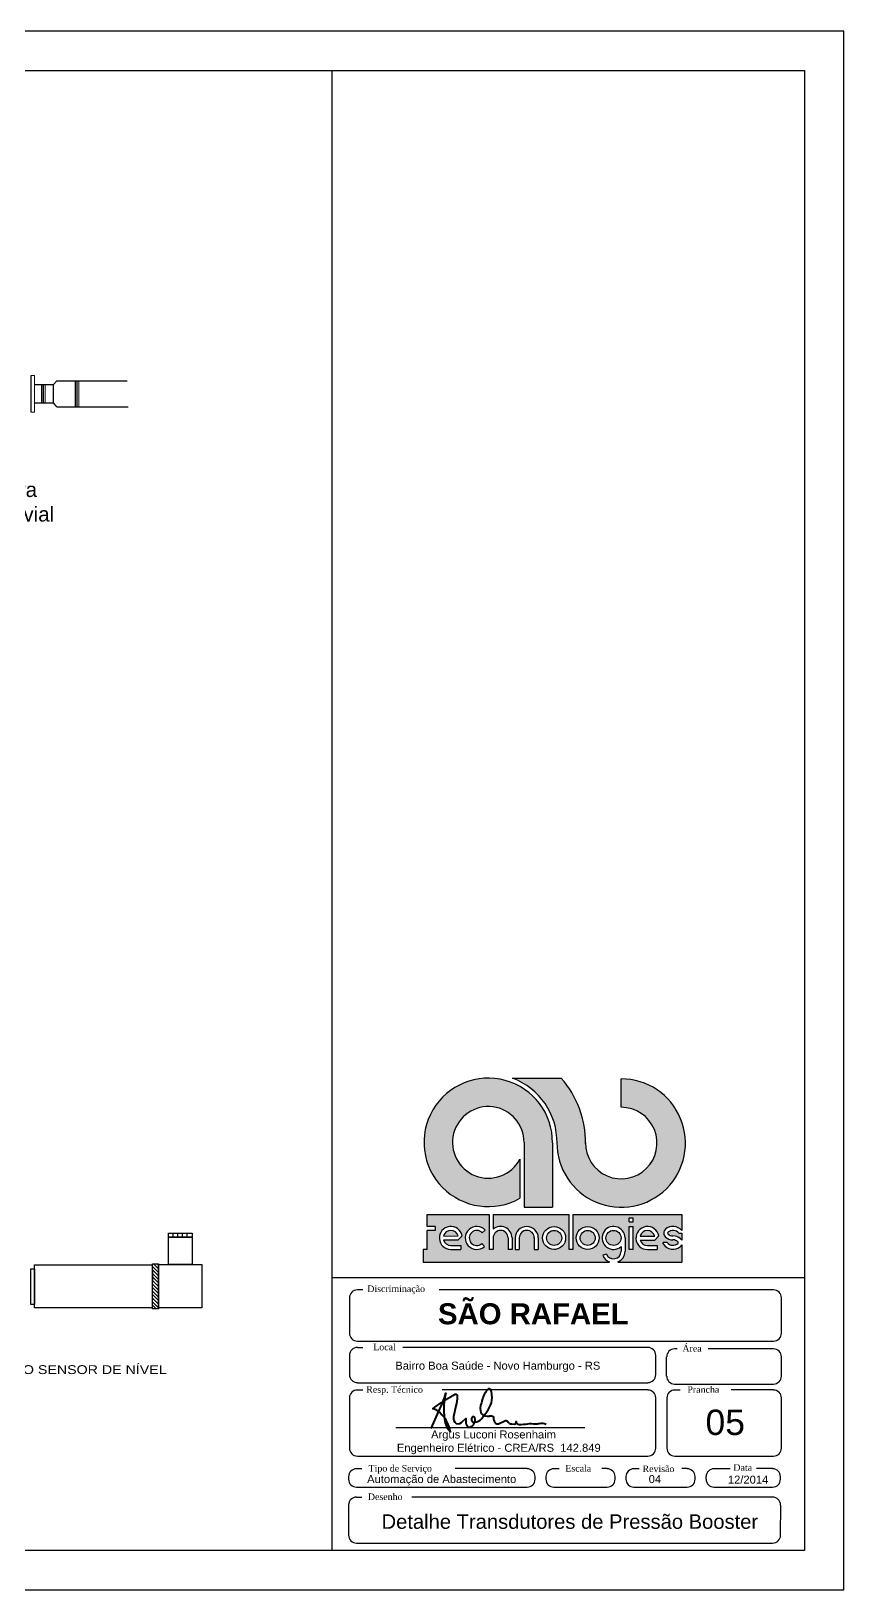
# Model space of a CAD drawing. Header units: millimetres. Extents: x 100 to 940, y 100 to 694.
# Drawn here: x 630 to 940, y 100 to 694 of the extents above; entities that cross this region are included whole.
import ezdxf

# ---------------------------------------------------------------- set-up
doc = ezdxf.new("R2010")
doc.units = ezdxf.units.MM
doc.layers.add('BAR-PECAS', color=4, linetype='Continuous', lineweight=13)
doc.layers.add('REG120-160', color=4, linetype='Continuous', lineweight=13)
doc.layers.add('SELO', color=3, linetype='Continuous')
doc.styles.add('REGUA120', font='ROMNS850', dxfattribs={"width": 1.2})
doc.styles.get("Standard").update_dxf_attribs({"font": 'arial.ttf'})

msp = doc.modelspace()

# ---------------------------------------------------------------- hatches: boundary and pattern name
h = msp.add_hatch()
h.set_pattern_fill('ANSI31', color=2, scale=0.3, angle=90)
h.set_pattern_definition([(135, (837.9605, -264.0571), (-0.6735192, -0.6735192), [])])
h.paths.add_polyline_path([(678.92, 224.22), (676.63, 224.22), (676.63, 207.12), (678.92, 207.12)])
at = {"layer": 'SELO'}
h = msp.add_hatch(color=0, dxfattribs=at)
h.dxf.hatch_style = 1
h.paths.add_polyline_path([(832.33, 294.98), (813.8, 294.98, -0.314958), (830.72, 270.21, 2.411144), (855.21, 294.7), (855.21, 283.86, -2.45129), (841.58, 270.52, 0.182443)])
h.paths.add_polyline_path([(835.35, 243.04), (806.37, 243.04), (806.37, 237.41, -0.642986), (813.63, 234.09), (813.63, 229.71), (812.12, 229.71), (812.12, 234.09, 1), (806.37, 234.09), (806.37, 229.71), (804.86, 229.71), (804.86, 243.04), (781.24, 243.04), (781.24, 238.48), (784.26, 238.48), (784.26, 236.97), (781.23, 236.97), (781.23, 229.71), (779.69, 229.71), (779.69, 224.92), (850.67, 224.92, -0.214084), (848.15, 227.48), (849.6, 227.91, 0.821242), (855.14, 229.01), (855.14, 230.78, -4.60202), (856.65, 234.09), (856.65, 229.01, -0.309238), (853.85, 224.92), (878.25, 224.92), (878.25, 231.45, -0.100697), (877.78, 230.83, -0.45988), (871.2, 231.81), (871.2, 232.32), (872.69, 232.32, 0.427074), (876.81, 232, 0.410877), (876.82, 232.63, 0.186203), (874.92, 233.36, -0.181325), (872.05, 234.44, -0.458616), (872.04, 237.41, -0.41774), (878.25, 236.93), (878.25, 243.04), (836.89, 243.04), (836.89, 229.71), (835.35, 229.71)])
h.paths.add_polyline_path([(834.02, 234.09, -1), (825.25, 234.09, -1)], flags=16)
h.paths.add_polyline_path([(832.51, 234.09, -1), (826.76, 234.09, -1)], flags=0)
h.paths.add_polyline_path([(846.79, 234.09, -1), (838.03, 234.09, -1)], flags=16)
h.paths.add_polyline_path([(845.28, 234.09, -1), (839.54, 234.09, -1)], flags=0)
h.paths.add_polyline_path([(823.59, 234.09), (823.59, 229.71), (822.08, 229.71), (822.08, 234.09, 1), (816.33, 234.09), (816.33, 229.71), (814.82, 229.71), (814.82, 234.09, -1)], flags=16)
h.paths.add_polyline_path([(858.22, 241.69), (859.76, 241.69), (859.76, 240.17), (858.22, 240.17)], flags=16)
h.paths.add_polyline_path([(858.22, 238.48), (859.76, 238.48), (859.76, 229.67), (858.22, 229.67)], flags=16)
h.paths.add_polyline_path([(869.47, 234.88), (867.94, 233.3), (862.39, 233.3, 0.338023), (865.17, 231.18), (868.91, 231.18), (868.91, 229.67), (865.17, 229.67, -2.123663)], flags=16)
h.paths.add_polyline_path([(862.38, 234.78, -0.767778), (867.94, 234.81)], flags=0)
h.paths.add_polyline_path([(803.38, 237.05), (802.27, 236.02, 2.414214), (802.1, 231.96), (803.12, 230.85, -2.414214)], flags=16)
h.paths.add_polyline_path([(794.59, 234.92), (793.05, 233.34), (787.51, 233.34, 0.338023), (790.28, 231.22), (794.03, 231.22), (794.03, 229.71), (790.28, 229.71, -2.123663)], flags=16)
h.paths.add_polyline_path([(793.05, 234.85), (787.5, 234.82, -0.767778)], flags=0)
h.paths.add_polyline_path([(826.76, 234.09, 1), (832.51, 234.09, 1)], flags=0)
h.paths.add_polyline_path([(845.28, 234.09, 1), (839.54, 234.09, 1)], flags=0)
h.paths.add_polyline_path([(849.39, 234.09, 1), (855.14, 234.09, 1)], flags=17)
h.paths.add_polyline_path([(867.94, 234.81, 0.767778), (862.38, 234.78)], flags=0)
h.paths.add_polyline_path([(874.9, 234.87, -0.181325), (877.77, 233.8, -0.101013), (878.25, 233.18), (878.25, 235.92), (877.13, 235.92, 0.427074), (873.01, 236.24, 0.410877), (873, 235.61, 0.186203)], flags=17)
h.paths.add_polyline_path([(793.05, 234.85, 0.767778), (787.5, 234.82)], flags=0)
h = msp.add_hatch(color=0, dxfattribs=at)
h.dxf.hatch_style = 1
h.paths.add_polyline_path([(816.57, 249.21), (816.57, 264.06, -8.182778), (818.19, 270.43), (818.19, 245.77), (829, 245.77), (829, 270.37, 3.718524)])
h = msp.add_hatch(color=0, dxfattribs=at)
h.dxf.hatch_style = 1
h.paths.add_polyline_path([(787.5, 234.82), (793.05, 234.85, 0.767778)])
h.paths.add_polyline_path([(826.76, 234.09, 1), (832.51, 234.09, 1)])
h.paths.add_polyline_path([(845.28, 234.09, 1), (839.54, 234.09, 1)])
h.paths.add_polyline_path([(862.38, 234.78), (867.94, 234.81, 0.767778)])

# ---------------------------------------------------------------- linework, layer by layer
for p, q in [((745, 198.72), (745, 679)), ((630.39, 548.79), (630.39, 562.79)), ((631.7, 559.29), (638.89, 559.29)), ((634.41, 552.29), (634.41, 559.29)), ((635.06, 552.29), (635.06, 559.29)), ((640.17, 560.73), (638.89, 559.29)), ((638.89, 552.29), (638.89, 559.29)), ((640.17, 560.73), (666.99, 560.73)), ((647.22, 550.85), (647.22, 560.73)), ((647.87, 550.85), (647.87, 560.73)), ((631.7, 552.29), (638.89, 552.29)), ((640.17, 550.85), (638.89, 552.29)), ((640.17, 550.85), (667.29, 550.85))]:
    msp.add_line(p, q)
at = {"color": 2}
for p, q in [((684.47, 234.42), (684.47, 235.92)), ((686.27, 234.42), (686.27, 235.92)), ((688.07, 234.42), (688.07, 235.92)), ((689.87, 234.42), (689.87, 235.92)), ((676.63, 221.86), (676.63, 217.72))]:
    msp.add_line(p, q, dxfattribs=at)
for points in [[(100, 100), (940, 100), (940, 693.94), (100, 693.94)], [(150, 679), (925, 679), (925, 115), (150, 115)]]:
    msp.add_lwpolyline(points, close=True)
for points in [[(682.67, 235.92), (691.67, 235.92), (691.67, 234.42), (682.67, 234.42)], [(682.67, 234.42), (691.67, 234.42), (691.67, 223.92), (682.67, 223.92)], [(631.63, 208.77), (630.2, 208.77), (630.2, 222.27), (631.63, 222.27)], [(678.92, 207.12), (676.63, 207.12), (676.63, 224.22), (678.92, 224.22)], [(678.92, 207.42), (678.92, 223.92), (695.42, 223.92), (695.42, 207.42)]]:
    msp.add_lwpolyline(points, close=True, dxfattribs=at)
msp.add_lwpolyline([(676.63, 207.42), (631.63, 207.42), (631.63, 223.9), (676.63, 223.9)], dxfattribs=at)
at = {"layer": 'BAR-PECAS', "ltscale": 0.05}
for p, q in [((630.39, 548.79), (630.39, 562.79)), ((631.7, 562.79), (630.39, 562.79)), ((631.7, 562.79), (630.39, 562.79)), ((631.7, 548.79), (631.7, 562.79)), ((635.71, 552.29), (635.71, 559.29)), ((648.53, 550.85), (648.53, 560.73)), ((630.39, 548.79), (631.7, 548.79))]:
    msp.add_line(p, q, dxfattribs=at)
at = {"layer": 'SELO', "color": 0}
for p, q in [((813.8, 294.98), (832.33, 294.98)), ((855.21, 283.86), (855.21, 294.7)), ((818.19, 270.43), (818.19, 245.77)), ((829, 270.37), (829, 245.77)), ((816.57, 264.06), (816.57, 249.21)), ((818.19, 245.77), (829, 245.77)), ((781.24, 238.48), (781.24, 243.04)), ((781.24, 243.04), (804.86, 243.04)), ((784.26, 238.48), (781.24, 238.48)), ((784.26, 238.48), (784.26, 236.97)), ((804.86, 243.04), (804.86, 229.71)), ((806.37, 243.04), (806.37, 237.41)), ((806.37, 243.04), (835.35, 243.04)), ((835.35, 229.71), (835.35, 243.04)), ((836.89, 243.04), (878.25, 243.04)), ((836.89, 229.71), (836.89, 243.01)), ((858.22, 240.17), (858.22, 241.69)), ((858.22, 241.69), (859.76, 241.69)), ((858.22, 240.17), (859.76, 240.17)), ((858.22, 229.67), (858.22, 238.48)), ((858.22, 238.48), (859.76, 238.48)), ((859.76, 240.17), (859.76, 241.69)), ((859.76, 229.67), (859.76, 238.48)), ((878.25, 243.04), (878.25, 236.93)), ((781.23, 229.71), (781.23, 236.97)), ((784.26, 236.97), (781.23, 236.97)), ((787.5, 234.82), (793.05, 234.85)), ((787.51, 233.34), (793.05, 233.34)), ((793.05, 233.34), (794.59, 234.92)), ((802.1, 231.96), (803.12, 230.85)), ((802.27, 236.02), (803.38, 237.05)), ((806.37, 234.09), (806.37, 229.71)), ((812.12, 234.09), (812.12, 229.71)), ((813.63, 234.09), (813.63, 229.71)), ((814.82, 234.09), (814.82, 229.71)), ((816.33, 234.09), (816.33, 229.71)), ((822.08, 234.09), (822.08, 229.71)), ((823.59, 234.09), (823.59, 229.71)), ((856.65, 234.09), (856.65, 229.01)), ((862.38, 234.78), (867.94, 234.81)), ((862.39, 233.3), (867.94, 233.3)), ((867.94, 233.3), (869.47, 234.88)), ((872.69, 232.32), (871.2, 232.32)), ((871.2, 231.81), (871.2, 232.32)), ((877.13, 235.92), (878.25, 235.92)), ((878.25, 235.92), (878.25, 233.18)), ((781.23, 229.71), (779.69, 229.71)), ((779.69, 229.71), (779.69, 224.92)), ((790.28, 231.22), (794.03, 231.22)), ((790.28, 229.71), (794.03, 229.71)), ((794.03, 231.22), (794.03, 229.71)), ((806.37, 229.71), (804.86, 229.71)), ((813.63, 229.71), (812.12, 229.71)), ((814.82, 229.71), (816.33, 229.71)), ((822.08, 229.71), (823.59, 229.71)), ((830.17, 229.74), (829.63, 229.71)), ((836.89, 229.71), (835.35, 229.71)), ((849.6, 227.91), (848.15, 227.48)), ((855.14, 230.78), (855.14, 229.01)), ((859.76, 229.67), (858.22, 229.67)), ((865.17, 231.18), (868.91, 231.18)), ((865.17, 229.67), (868.91, 229.67)), ((868.91, 231.18), (868.91, 229.67)), ((878.25, 231.45), (878.25, 224.92)), ((779.69, 224.92), (850.67, 224.92)), ((853.85, 224.92), (878.25, 224.92)), ((745, 219), (925, 219)), ((756.69, 214.33), (754.66, 214.33)), ((913.21, 214.33), (785.84, 214.33)), ((751.61, 211.28), (751.61, 197.78)), ((916.26, 197.78), (916.26, 211.28)), ((754.66, 194.73), (913.21, 194.73)), ((754.66, 192.4), (756.69, 192.4)), ((865.35, 192.4), (771.93, 192.4)), ((876.56, 191.84), (875.51, 191.84)), ((913.21, 191.84), (888.36, 191.84)), ((751.61, 189.35), (751.61, 181.99)), ((868.39, 181.99), (868.39, 189.35)), ((872.46, 181.43), (872.46, 188.79)), ((916.26, 181.43), (916.26, 188.79)), ((754.66, 178.94), (865.35, 178.94)), ((875.51, 178.39), (913.21, 178.39)), ((751.61, 173.14), (751.61, 153.98)), ((754.66, 176.19), (756.69, 176.19)), ((865.35, 176.19), (787, 176.19)), ((868.39, 153.98), (868.39, 173.14)), ((872.55, 173.14), (872.55, 153.98)), ((875.6, 176.19), (877.63, 176.19)), ((913.21, 176.19), (897.13, 176.19)), ((916.26, 153.98), (916.26, 173.14)), ((769.31, 161.86), (841.3, 161.86)), ((754.66, 150.93), (865.35, 150.93)), ((875.6, 150.93), (913.21, 150.93)), ((751.26, 143.15), (751.26, 142.13)), ((754.31, 146.2), (756.34, 146.2)), ((819.36, 146.2), (791.92, 146.2)), ((822.41, 142.13), (822.41, 143.15)), ((826.47, 143.15), (826.47, 142.13)), ((829.52, 146.2), (831.56, 146.2)), ((849.85, 146.2), (847.82, 146.2)), ((852.9, 142.13), (852.9, 143.15)), ((856.97, 143.15), (856.97, 142.13)), ((860.01, 146.2), (862.05, 146.2)), ((880.34, 146.2), (878.31, 146.2)), ((883.39, 142.13), (883.39, 143.15)), ((887.46, 143.15), (887.46, 142.13)), ((890.51, 146.2), (896.7, 146.2)), ((912.87, 146.2), (906.79, 146.2)), ((915.92, 142.13), (915.92, 143.15)), ((754.31, 139.08), (819.36, 139.08)), ((829.52, 139.08), (849.85, 139.08)), ((860.01, 139.08), (880.34, 139.08)), ((890.51, 139.08), (912.87, 139.08)), ((751.26, 132.31), (751.26, 120.82)), ((754.31, 135.36), (756.34, 135.36)), ((912.72, 135.31), (775.47, 135.36)), ((915.89, 120.81), (915.94, 132.31)), ((754.31, 117.82), (912.89, 117.82))]:
    msp.add_line(p, q, dxfattribs=at)
msp.add_lwpolyline([(745, 115), (745, 219), (925, 219), (925, 115)], close=True, dxfattribs=at)
at = {"layer": 'SELO', "color": 0, "linetype": 'Continuous', "lineweight": 40, "transparency": 33554687}
msp.add_lwpolyline([(782.74, 161.49), (785.65, 168.13, 0.05993), (788.35, 174.96, 0.114734), (788.1, 163.58, 0.105575), (790.13, 160.21, 0.152792), (786.65, 167, 0.174248), (783.41, 168.95, -0.042414), (790.2, 173.53, 0.031525), (791.91, 174.53, -0.590951), (792.65, 173.75, -0.072), (792.19, 170.16), (791.3, 165.93, 0.292783), (792.3, 163.34, 0.292783), (794.89, 164.26), (796.03, 165.29, 0.084237), (796.14, 163.12, 0.426622), (797.81, 161.95, 0.240648), (799.55, 164.33, 0.382176), (798.66, 166.07, 0.493606), (798.66, 163.9, 0.220907), (801.44, 164.69, 0.080728), (805.42, 170.37, 0.11357), (805.93, 174.27, 0.101958), (805.5, 176.3, 0.356196), (804.76, 176.58, 0.192525), (803.78, 175.74, 0.098877), (801.93, 171.22, 0.195151), (801.83, 167.14, 0.246302), (804.89, 166.18, -0.124424), (806.09, 166.23, -0.323775), (806.59, 165.67, 0.115641), (806.73, 164.26, 0.432756), (808.72, 163.34, -0.031443), (810.88, 164.46, -0.343208), (811.84, 164.25, 0.248336), (813.49, 163.19), (814.47, 163.16, 0.553873), (815.17, 164.11, 0.474188), (816.26, 163.05, 0.048993), (819.57, 163.26, -0.070964), (822.48, 163.23, 0.086771), (824.11, 163.44, -0.151332), (826.55, 163.15)], format="xyb", dxfattribs=at)
at = {"layer": 'SELO', "color": 0}
for centre, radius in [((829.63, 234.09), 4.38), ((842.41, 234.09), 4.38), ((829.63, 234.09), 2.87), ((842.41, 234.09), 2.87), ((852.26, 234.09), 2.87)]:
    msp.add_circle(centre, radius, dxfattribs=at)
for centre, radius, start, end in [((804.54, 270.51), 24.47, 359.67995, 299.47158), ((804.56, 270.5), 26.17, 359.37989, 69.30885), ((855.19, 270.24), 24.47, 179.36588, 89.95278), ((804.56, 270.5), 37.02, 359.35419, 41.3911), ((804.55, 270.5), 13.64, 359.69791, 331.82812), ((855.21, 270.23), 13.63, 178.81377, 90), ((790.28, 234.09), 4.38, 10.86006, 270), ((800.16, 234.08), 4.38, 42.62208, 312.62208), ((809.24, 234.09), 4.38, 0, 130.96179), ((819.2, 234.09), 4.38, 0, 180), ((852.26, 234.09), 4.38, 0, 310.96179), ((865.17, 234.05), 4.38, 10.86006, 270), ((874.91, 234.1), 4.38, 40.22623, 130.91522), ((790.28, 234.09), 2.87, 15.26166, 165.32676), ((790.28, 234.09), 2.87, 195.29423, 270), ((800.16, 234.08), 2.87, 42.62208, 312.62208), ((809.24, 234.09), 2.87, 0, 180), ((819.2, 234.09), 2.87, 0, 180), ((865.17, 234.05), 2.87, 15.26166, 165.32676), ((865.17, 234.05), 2.87, 195.29423, 270), ((874.91, 234.14), 4.38, 212.12828, 310.91522), ((873.33, 235.92), 1.96, 130.76197, 229.30976), ((874.91, 237.73), 4.37, 229.01082, 270.04177), ((874.91, 234.13), 2.86, 219.28503, 311.78937), ((873.33, 235.92), 0.45, 127.13552, 232.25915), ((874.9, 237.7), 2.82, 227.77573, 270.15365), ((874.91, 234.11), 2.86, 39.28503, 131.78937), ((874.91, 230.51), 4.37, 49.01082, 90.04177), ((874.92, 230.54), 2.82, 47.77573, 90.15365), ((876.49, 232.32), 0.45, 307.13552, 52.25915), ((876.49, 232.32), 1.96, 26.23751, 49.30976), ((852.26, 229.01), 4.38, 200.39961, 248.7344), ((852.26, 229.01), 2.87, 202.42288, 0), ((852.26, 229.01), 4.38, 291.2656, 0), ((876.49, 232.32), 1.96, 310.76197, 333.76249), ((754.66, 211.28), 3, 90, 180), ((913.21, 211.28), 3, 0, 90), ((754.66, 197.78), 3, 180, 270), ((913.21, 197.78), 3, 270, 0), ((754.66, 189.35), 3, 90, 180), ((865.35, 189.35), 3, 0, 90), ((875.51, 188.79), 3, 90, 180), ((913.21, 188.79), 3, 0, 90), ((754.66, 181.99), 3, 180, 270), ((865.35, 181.99), 3, 270, 0), ((875.51, 181.43), 3, 180, 270), ((913.21, 181.43), 3, 270, 0), ((754.66, 173.14), 3, 90, 180), ((865.35, 173.14), 3, 0, 90), ((875.6, 173.14), 3, 90, 180), ((913.21, 173.14), 3, 0, 90), ((754.66, 153.98), 3, 180, 270), ((865.35, 153.98), 3, 270, 0), ((875.6, 153.98), 3, 180, 270), ((913.21, 153.98), 3, 270, 0), ((754.31, 143.15), 3, 90, 180), ((819.36, 143.15), 3, 0, 90), ((829.52, 143.15), 3, 90, 180), ((849.85, 143.15), 3, 0, 90), ((860.01, 143.15), 3, 90, 180), ((880.34, 143.15), 3, 0, 90), ((890.51, 143.15), 3, 90, 180), ((912.87, 143.15), 3, 0, 90), ((754.31, 142.13), 3, 180, 270), ((819.36, 142.13), 3, 270, 0), ((829.52, 142.13), 3, 180, 270), ((849.85, 142.13), 3, 270, 0), ((860.01, 142.13), 3, 180, 270), ((880.34, 142.13), 3, 270, 0), ((890.51, 142.13), 3, 180, 270), ((912.87, 142.13), 3, 270, 0), ((754.31, 132.31), 3, 90, 180), ((912.89, 132.31), 3, 0, 90), ((754.31, 120.82), 3, 180, 270), ((912.89, 120.82), 3, 270, 0)]:
    msp.add_arc(centre, radius, start, end, dxfattribs=at)

# ---------------------------------------------------------------- texts
at = {"lineweight": 9, "insert": (616.97, 531.36), "char_height": 5.6, "width": 23.114, "attachment_point": 1}
msp.add_mtext('vai para pluvial', dxfattribs=at)
at = {"layer": 'REG120-160', "color": 5, "style": 'REGUA120', "width": 1.2}
msp.add_text('DETALHAMENTO INTALAÇÃO DO SENSOR DE NÍVEL', height=3.375, dxfattribs=at).set_placement((545.08, 182.22))
at = {"layer": 'SELO', "color": 0, "attachment_point": 1}
for s, insert, char_height, width in [('\\FTIMES.TTF;Discriminação', (758.42, 215.97), 2.5, 101.64), ('\\FTIMES.TTF;Local', (760.69, 193.8), 2.5, 81.312), ('\\FTIMES.TTF;Área', (878.5, 193.24), 2.5, 81.312), ('\\FTIMES.TTF;Resp. Técnico', (758.04, 177.58), 2.5, 101.64), ('\\FTIMES.TTF;Prancha', (880.4, 177.58), 2.5, 101.64), ('05', (887.31, 168.67), 9.667, 225.5527), ('Automação de Abastecimento', (758.38, 143.74), 3.0492, 71.148), ('\\FTIMES.TTF;Tipo de Serviço', (758.94, 147.56), 2.5, 101.64), ('\\FTIMES.TTF;Escala', (833.89, 147.56), 2.5, 40.656), ('{\\Ftimes.ttf|c0;Revisão}', (863.3, 147.37), 2.5, 101.64), ('04', (865.66, 143.74), 3.049, 71.148), ('12/2014', (895.83, 143.51), 3.049, 71.148), ('\\FTIMES.TTF;Data', (897.92, 147.87), 2.5, 40.656), ('{\\Ftimes.ttf|c0;Desenho}', (758.66, 136.72), 2.5, 101.64), ('Detalhe Transdutores de Pressão Booster', (763.87, 128.75), 5.5, 331.5847)]:
    msp.add_mtext(s, dxfattribs=dict(at, insert=insert, char_height=char_height, width=width))
for s, insert, char_height in [('{\\fArial|b1|i0|c0|p34;SÃO RAFAEL}', (785.37, 209.19), 8), ('Bairro Boa Saúde - Novo Hamburgo - RS', (769.1, 186.95), 3.0492), ('           Argus Luconi Rosenhaim\\PEngenheiro Elétrico - CREA/RS  142.849', (769.72, 160.73), 3.0492)]:
    msp.add_mtext(s, dxfattribs=dict(at, insert=insert, char_height=char_height))

doc.saveas('drawing.dxf')
